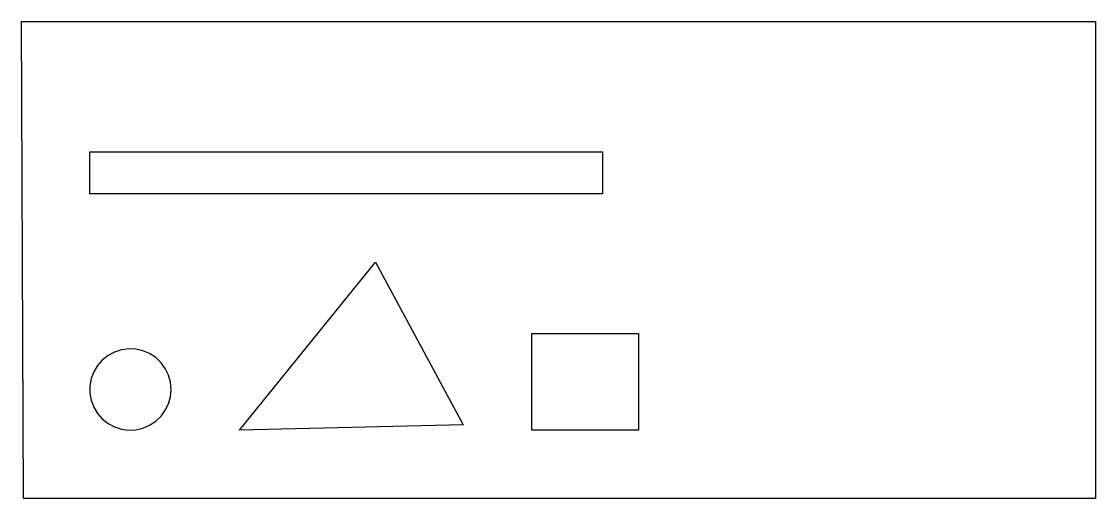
# Model space of a CAD drawing. Header units: millimetres. Extents: x 53.5 to 116.3, y 38.6 to 66.5.
import ezdxf

# ---------------------------------------------------------------- set-up
doc = ezdxf.new("R2010")
doc.units = ezdxf.units.MM
doc.header["$MEASUREMENT"] = 0

msp = doc.modelspace()

# ---------------------------------------------------------------- linework, layer by layer
for points in [[(53.508, 66.493), (116.291, 66.493), (116.291, 38.615), (53.627, 38.615)], [(57.508, 58.869), (87.464, 58.869), (87.464, 56.418), (57.508, 56.418)], [(66.252, 42.615), (74.205, 52.418), (79.334, 42.912)], [(83.334, 48.259), (89.578, 48.259), (89.578, 42.615), (83.334, 42.615)], [(62.252, 44.989), (62.214, 45.414), (62.1, 45.824), (61.915, 46.208), (61.665, 46.553), (61.357, 46.847), (61.001, 47.082), (60.61, 47.249), (60.194, 47.344), (59.769, 47.363), (59.346, 47.306), (58.941, 47.175), (58.566, 46.973), (58.233, 46.707), (57.953, 46.386), (57.734, 46.02), (57.584, 45.622), (57.508, 45.202), (57.508, 44.776), (57.584, 44.357), (57.734, 43.958), (57.953, 43.592), (58.233, 43.272), (58.566, 43.006), (58.941, 42.804), (59.346, 42.672), (59.769, 42.615), (60.194, 42.634), (60.61, 42.729), (61.001, 42.897), (61.357, 43.131), (61.665, 43.426), (61.915, 43.77), (62.1, 44.154), (62.214, 44.565), (62.252, 44.989)]]:
    msp.add_lwpolyline(points, close=True)

doc.saveas('drawing.dxf')
